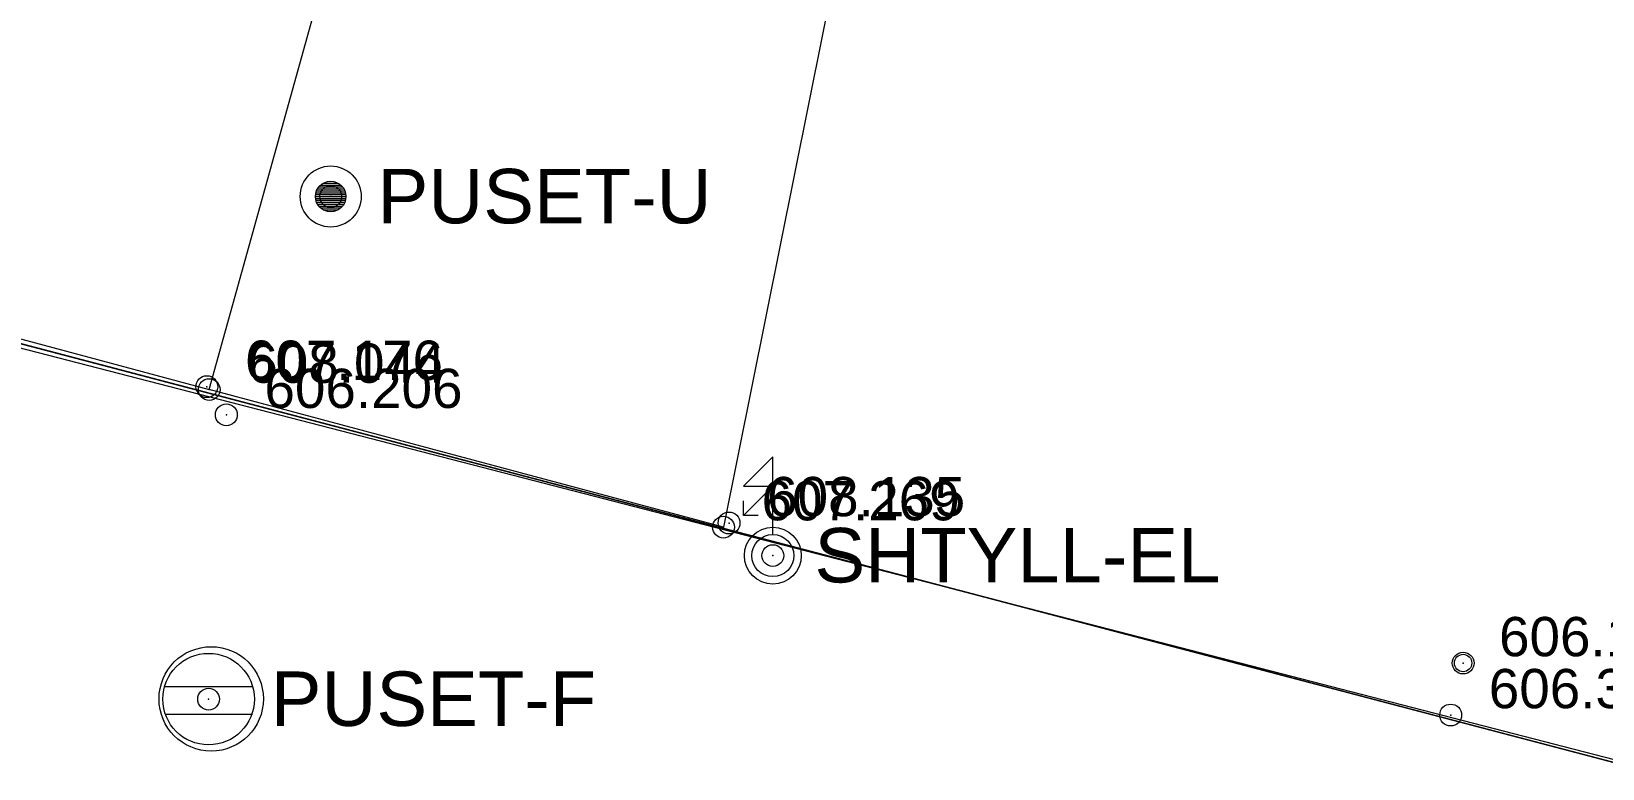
# Model space of a CAD drawing. Header units: metres. Extents: x 7508213 to 7508396, y 4696547 to 4696848.
# Drawn here: x 7508319.71 to 7508334.14, y 4696761.83 to 4696768.6 of the extents above; entities that cross this region are included whole.
import ezdxf

# ---------------------------------------------------------------- set-up
doc = ezdxf.new("R2010")
doc.units = ezdxf.units.M
doc.header["$PDMODE"] = 32
doc.header["$PDSIZE"] = 0.2
for name, color, linetype, lineweight, true_color in [('garazha', 7, 'Continuous', 0, 0x68589d), ('garazha pikat', 7, 'Continuous', 0, 0x68589d), ('muri pikat', 7, 'Continuous', 0, 0x874536)]:
    doc.layers.add(name, color=color, linetype=linetype, lineweight=lineweight, true_color=true_color)
for name, color, linetype, lineweight in [('kyqje ujselles', 5, 'Continuous', 0), ('Matjet', 210, 'Continuous', 0), ('Parc-Re', 7, 'Continuous', 0), ('Puset fekali', 30, 'Continuous', 0), ('rruge', 31, 'Continuous', 0), ('rruge pikat', 31, 'Continuous', 0), ('Shtyll elektrike', 7, 'Continuous', 0)]:
    doc.layers.add(name, color=color, linetype=linetype, lineweight=lineweight)
doc.styles.get("Standard").update_dxf_attribs({"font": 'arial.ttf'})

# ---------------------------------------------------------------- blocks, each defined once
blk = doc.blocks.new('*U58')
at = {"color": 0, "linetype": 'ByBlock', "lineweight": -2, "transparency": 16777216}
blk.add_line((0, 0), (0, 0), dxfattribs=at)
blk.add_circle((0, 0), 0.5, dxfattribs=at)
blk = doc.blocks.new('*U959', base_point=(7508326.118, 4696764.086, 608.135))
at = {"layer": 'garazha pikat', "linetype": 'ByBlock', "insert": (7508326.468, 4696764.326, 608.135), "char_height": 0.36, "attachment_point": 4}
blk.add_mtext('{\\C256;608.135}', dxfattribs=at)
blk = doc.blocks.new('*U960', base_point=(7508326.118, 4696764.086, 608.135))
at = {"layer": 'garazha pikat', "linetype": 'ByBlock', "lineweight": -2}
blk.add_blockref('*U959', (7508326.118, 4696764.086, 608.135), dxfattribs=at)
blk = doc.blocks.new('*U961', base_point=(7508326.118, 4696764.086, 608.135))
at = {"layer": 'garazha pikat', "linetype": 'ByBlock', "lineweight": -2}
blk.add_blockref('*U960', (7508326.118, 4696764.086, 608.135), dxfattribs=at)
at = {"layer": 'garazha pikat', "linetype": 'ByBlock', "lineweight": -2, "xscale": 0.1999999960000001, "yscale": 0.1999999960000001, "zscale": 0.1999999960000001}
blk.add_blockref('*U58', (7508326.118, 4696764.086, 608.135), dxfattribs=at)
blk = doc.blocks.new('*U962', base_point=(7508321.347, 4696765.31, 608.044))
at = {"layer": 'garazha pikat', "linetype": 'ByBlock', "insert": (7508321.697, 4696765.55, 608.044), "char_height": 0.36, "attachment_point": 4}
blk.add_mtext('{\\C256;608.044}', dxfattribs=at)
blk = doc.blocks.new('*U963', base_point=(7508321.347, 4696765.31, 608.044))
at = {"layer": 'garazha pikat', "linetype": 'ByBlock', "lineweight": -2}
blk.add_blockref('*U962', (7508321.347, 4696765.31, 608.044), dxfattribs=at)
blk = doc.blocks.new('*U964', base_point=(7508321.347, 4696765.31, 608.044))
at = {"layer": 'garazha pikat', "linetype": 'ByBlock', "lineweight": -2}
blk.add_blockref('*U963', (7508321.347, 4696765.31, 608.044), dxfattribs=at)
at = {"layer": 'garazha pikat', "linetype": 'ByBlock', "lineweight": -2, "xscale": 0.1999999960000001, "yscale": 0.1999999960000001, "zscale": 0.1999999960000001}
blk.add_blockref('*U58', (7508321.347, 4696765.31, 608.044), dxfattribs=at)
blk = doc.blocks.new('Settling Basin - PK ujrat e zeza')
at = {"color": 21, "lineweight": 0, "flags": 128}
for points in [[(-0.949, 0.274), (0.962, 0.274)], [(-0.946, -0.326), (0.961, -0.326)]]:
    blk.add_lwpolyline(points, dxfattribs=at)
at = {"color": 21, "lineweight": 0}
blk.add_circle((0, 0), 1, dxfattribs=at)
blk = doc.blocks.new('Puset_Kan_Atmosferik')
blk.add_blockref('Settling Basin - PK ujrat e zeza', (0, 0))
blk = doc.blocks.new('*U974', base_point=(7508321.341, 4696762.47, 606.16))
at = {"layer": 'Puset fekali', "linetype": 'ByBlock', "insert": (7508321.911, 4696762.47, 606.16), "char_height": 0.5, "attachment_point": 4}
blk.add_mtext('PUSET-F', dxfattribs=at)
blk = doc.blocks.new('*U975', base_point=(7508321.341, 4696762.47, 606.16))
at = {"layer": 'Puset fekali', "color": 0, "linetype": 'ByBlock', "lineweight": -2}
blk.add_blockref('*U974', (7508321.341, 4696762.47, 606.16), dxfattribs=at)
blk = doc.blocks.new('*U976', base_point=(7508321.341, 4696762.47, 606.16))
at = {"layer": 'Puset fekali', "color": 0, "linetype": 'ByBlock', "lineweight": -2, "xscale": 0.4199999954853257, "yscale": 0.4199999954853257, "zscale": 0.4199999954853257}
blk.add_blockref('Puset_Kan_Atmosferik', (7508321.341, 4696762.47, 606.16), dxfattribs=at)
at = {"layer": 'Puset fekali', "color": 0, "linetype": 'ByBlock', "lineweight": -2}
blk.add_blockref('*U975', (7508321.341, 4696762.47, 606.16), dxfattribs=at)
blk = doc.blocks.new('Pole electricity_ Shtyllë Elekrike Druri - tension i lartë')
at = {"color": 1, "linetype": 'ByBlock', "lineweight": 0, "flags": 128}
for points in [[(0, 0.5), (0, 2.35), (-0.7, 1.65), (0, 1.65), (-0.7, 0.95)], [(-0.35, 0.95), (-0.7, 0.95), (-0.7, 1.3)]]:
    blk.add_lwpolyline(points, dxfattribs=at)
at = {"color": 1, "linetype": 'ByBlock', "lineweight": 0}
blk.add_circle((0, 0), 0.5, dxfattribs=at)
blk = doc.blocks.new('Shtylle_Elekrike_Druri')
at = {"color": 1, "lineweight": 0}
blk.add_blockref('Pole electricity_ Shtyllë Elekrike Druri - tension i lartë', (0, 0), dxfattribs=at)
blk = doc.blocks.new('*U977', base_point=(7508326.52, 4696763.787, 606.284))
at = {"layer": 'Shtyll elektrike', "linetype": 'ByBlock', "insert": (7508326.902, 4696763.787, 606.284), "char_height": 0.5, "attachment_point": 4}
blk.add_mtext('SHTYLL-EL', dxfattribs=at)
blk = doc.blocks.new('*U978', base_point=(7508326.52, 4696763.787, 606.284))
at = {"color": 0, "linetype": 'ByBlock', "lineweight": -2}
blk.add_blockref('*U977', (7508326.52, 4696763.787, 606.284), dxfattribs=at)
blk = doc.blocks.new('*U979', base_point=(7508326.52, 4696763.787, 606.284))
at = {"color": 0, "linetype": 'ByBlock', "lineweight": -2}
blk.add_blockref('*U978', (7508326.52, 4696763.787, 606.284), dxfattribs=at)
at = {"layer": 'Shtyll elektrike', "color": 0, "linetype": 'ByBlock', "lineweight": -2, "xscale": 0.3859649109768737, "yscale": 0.3859649109768737, "zscale": 0.3859649109768737}
blk.add_blockref('Shtylle_Elekrike_Druri', (7508326.52, 4696763.787, 606.284), dxfattribs=at)
blk = doc.blocks.new('*U986', base_point=(7508321.504, 4696765.079, 606.206))
at = {"layer": 'rruge pikat', "linetype": 'ByBlock', "insert": (7508321.854, 4696765.319, 606.206), "char_height": 0.36, "attachment_point": 4}
blk.add_mtext('{\\C256;606.206}', dxfattribs=at)
blk = doc.blocks.new('*U987', base_point=(7508321.504, 4696765.079, 606.206))
at = {"layer": 'rruge pikat', "linetype": 'ByBlock', "lineweight": -2}
blk.add_blockref('*U986', (7508321.504, 4696765.079, 606.206), dxfattribs=at)
blk = doc.blocks.new('*U988', base_point=(7508321.504, 4696765.079, 606.206))
at = {"layer": 'rruge pikat', "linetype": 'ByBlock', "lineweight": -2}
blk.add_blockref('*U987', (7508321.504, 4696765.079, 606.206), dxfattribs=at)
at = {"layer": 'rruge pikat', "linetype": 'ByBlock', "lineweight": -2, "xscale": 0.1999999960000001, "yscale": 0.1999999960000001, "zscale": 0.1999999960000001}
blk.add_blockref('*U58', (7508321.504, 4696765.079, 606.206), dxfattribs=at)
blk = doc.blocks.new('*U1034', base_point=(7508332.742, 4696762.324, 606.38))
at = {"layer": 'muri pikat', "linetype": 'ByBlock', "insert": (7508333.092, 4696762.564, 606.38), "char_height": 0.36, "attachment_point": 4}
blk.add_mtext('{\\C256;606.380}', dxfattribs=at)
blk = doc.blocks.new('*U1035', base_point=(7508332.742, 4696762.324, 606.38))
at = {"layer": 'muri pikat', "linetype": 'ByBlock', "lineweight": -2}
blk.add_blockref('*U1034', (7508332.742, 4696762.324, 606.38), dxfattribs=at)
blk = doc.blocks.new('*U1036', base_point=(7508332.742, 4696762.324, 606.38))
at = {"layer": 'muri pikat', "linetype": 'ByBlock', "lineweight": -2}
blk.add_blockref('*U1035', (7508332.742, 4696762.324, 606.38), dxfattribs=at)
at = {"layer": 'muri pikat', "linetype": 'ByBlock', "lineweight": -2, "xscale": 0.1999999960000001, "yscale": 0.1999999960000001, "zscale": 0.1999999960000001}
blk.add_blockref('*U58', (7508332.742, 4696762.324, 606.38), dxfattribs=at)
blk = doc.blocks.new('*U1121', base_point=(7508332.856, 4696762.801, 606.166))
at = {"layer": 'Matjet', "linetype": 'ByBlock', "insert": (7508333.186, 4696763.041, 606.166), "char_height": 0.36, "attachment_point": 4}
blk.add_mtext('606.166', dxfattribs=at)
blk = doc.blocks.new('*U1122', base_point=(7508332.856, 4696762.801, 606.166))
at = {"layer": 'Matjet', "linetype": 'ByBlock', "lineweight": -2}
blk.add_blockref('*U1121', (7508332.856, 4696762.801, 606.166), dxfattribs=at)
blk = doc.blocks.new('*U1123', base_point=(7508332.856, 4696762.801, 606.166))
at = {"layer": 'Matjet', "linetype": 'ByBlock', "lineweight": -2}
blk.add_blockref('*U1122', (7508332.856, 4696762.801, 606.166), dxfattribs=at)
at = {"layer": 'Matjet', "linetype": 'ByBlock', "lineweight": -2, "xscale": 0.1599999968, "yscale": 0.1599999968, "zscale": 0.1599999968}
blk.add_blockref('*U58', (7508332.856, 4696762.801, 606.166), dxfattribs=at)
blk = doc.blocks.new('*U1655', base_point=(7508321.325, 4696765.337, 607.176))
at = {"layer": 'garazha pikat', "linetype": 'ByBlock', "insert": (7508321.675, 4696765.577, 607.176), "char_height": 0.36, "attachment_point": 4}
blk.add_mtext('{\\C256;607.176}', dxfattribs=at)
blk = doc.blocks.new('*U1656', base_point=(7508321.325, 4696765.337, 607.176))
at = {"layer": 'garazha pikat', "linetype": 'ByBlock', "lineweight": -2}
blk.add_blockref('*U1655', (7508321.325, 4696765.337, 607.176), dxfattribs=at)
blk = doc.blocks.new('*U1657', base_point=(7508321.325, 4696765.337, 607.176))
at = {"layer": 'garazha pikat', "linetype": 'ByBlock', "lineweight": -2}
blk.add_blockref('*U1656', (7508321.325, 4696765.337, 607.176), dxfattribs=at)
at = {"layer": 'garazha pikat', "linetype": 'ByBlock', "lineweight": -2, "xscale": 0.1999999960000001, "yscale": 0.1999999960000001, "zscale": 0.1999999960000001}
blk.add_blockref('*U58', (7508321.325, 4696765.337, 607.176), dxfattribs=at)
blk = doc.blocks.new('*U1658', base_point=(7508326.067, 4696764.048, 607.269))
at = {"layer": 'garazha pikat', "linetype": 'ByBlock', "insert": (7508326.417, 4696764.288, 607.269), "char_height": 0.36, "attachment_point": 4}
blk.add_mtext('{\\C256;607.269}', dxfattribs=at)
blk = doc.blocks.new('*U1659', base_point=(7508326.067, 4696764.048, 607.269))
at = {"layer": 'garazha pikat', "linetype": 'ByBlock', "lineweight": -2}
blk.add_blockref('*U1658', (7508326.067, 4696764.048, 607.269), dxfattribs=at)
blk = doc.blocks.new('*U1660', base_point=(7508326.067, 4696764.048, 607.269))
at = {"layer": 'garazha pikat', "linetype": 'ByBlock', "lineweight": -2}
blk.add_blockref('*U1659', (7508326.067, 4696764.048, 607.269), dxfattribs=at)
at = {"layer": 'garazha pikat', "linetype": 'ByBlock', "lineweight": -2, "xscale": 0.1999999960000001, "yscale": 0.1999999960000001, "zscale": 0.1999999960000001}
blk.add_blockref('*U58', (7508326.067, 4696764.048, 607.269), dxfattribs=at)
blk = doc.blocks.new('*X15')
for p, q in [((69.585, 22.938), (69.915, 22.938)), ((69.629, 22.969), (69.871, 22.969)), ((69.5, 22.75), (70, 22.75)), ((69.502, 22.781), (69.998, 22.781)), ((69.502, 22.719), (69.998, 22.719)), ((69.508, 22.812), (69.992, 22.812)), ((69.508, 22.688), (69.992, 22.688)), ((69.518, 22.844), (69.982, 22.844)), ((69.533, 22.875), (69.967, 22.875)), ((69.555, 22.906), (69.945, 22.906)), ((69.518, 22.656), (69.982, 22.656)), ((69.533, 22.625), (69.967, 22.625)), ((69.555, 22.594), (69.945, 22.594)), ((69.585, 22.562), (69.915, 22.562)), ((69.629, 22.531), (69.871, 22.531))]:
    blk.add_line(p, q)
blk = doc.blocks.new('Drill Hole')
at = {"color": 0, "linetype": 'ByBlock', "lineweight": -2}
for radius in [0.05, 0.025]:
    blk.add_circle((0, 0), radius, dxfattribs=at)
at = {"color": 0, "linetype": 'ByBlock', "lineweight": -2, "xscale": 0.1000000000000227, "yscale": 0.1000000000000227, "zscale": 0.1000000000000227}
blk.add_blockref('*X15', (-6.975, -2.275), dxfattribs=at)
blk = doc.blocks.new('*U1698', base_point=(7508322.462, 4696767.082, 606.362))
at = {"layer": 'kyqje ujselles', "linetype": 'ByBlock', "insert": (7508322.892, 4696767.082, 606.362), "char_height": 0.5, "attachment_point": 4}
blk.add_mtext('PUSET-U', dxfattribs=at)
blk = doc.blocks.new('*U1699', base_point=(7508322.462, 4696767.082, 606.362))
at = {"layer": 'kyqje ujselles', "color": 0, "linetype": 'ByBlock', "lineweight": -2}
blk.add_blockref('*U1698', (7508322.462, 4696767.082, 606.362), dxfattribs=at)
blk = doc.blocks.new('*U1700', base_point=(7508322.462, 4696767.082, 606.362))
at = {"layer": 'kyqje ujselles', "color": 0, "linetype": 'ByBlock', "lineweight": -2, "xscale": 5.599998880000223, "yscale": 5.599998880000223, "zscale": 5.599998880000223, "rotation": 8.537736462515939e-07}
blk.add_blockref('Drill Hole', (7508322.462, 4696767.082, 606.362), dxfattribs=at)
at = {"layer": 'kyqje ujselles', "color": 0, "linetype": 'ByBlock', "lineweight": -2}
blk.add_blockref('*U1699', (7508322.462, 4696767.082, 606.362), dxfattribs=at)

msp = doc.modelspace()

# ---------------------------------------------------------------- linework, layer by layer
at = {"layer": 'garazha', "flags": 128}
for points, elevation in [([(7508321.347, 4696765.31), (7508322.979, 4696771.182)], 605.692), ([(7508327.367, 4696770.521), (7508326.067, 4696764.048)], 609.583), ([(7508314.669, 4696767.102), (7508321.347, 4696765.31)], 605.692), ([(7508326.067, 4696764.048), (7508321.347, 4696765.31)], 607.269)]:
    msp.add_lwpolyline(points, dxfattribs=dict(at, elevation=elevation))
at = {"layer": 'garazha pikat'}
for p in [(7508321.325, 4696765.337, 607.176), (7508321.347, 4696765.31, 608.044), (7508326.067, 4696764.048, 607.269), (7508326.118, 4696764.086, 608.135)]:
    msp.add_point(p, dxfattribs=at)
at = {"layer": 'kyqje ujselles'}
msp.add_point((7508322.462, 4696767.082, 606.362), dxfattribs=at)
at = {"layer": 'Matjet'}
msp.add_point((7508332.856, 4696762.801, 606.166), dxfattribs=at)
at = {"layer": 'muri pikat'}
msp.add_point((7508332.742, 4696762.324, 606.38), dxfattribs=at)
at = {"layer": 'Parc-Re', "flags": 128}
for points in [[(7508367.048, 4696784.338), (7508352.944, 4696789.074), (7508359.635, 4696808.98), (7508321.191, 4696821.902), (7508313.783, 4696824.107), (7508302.842, 4696770.141), (7508356.17, 4696756.126), (7508360.2, 4696770.031)], [(7508259.59, 4696781.473), (7508212.93, 4696793.673), (7508212.93, 4696787.471), (7508285.846, 4696768.404), (7508339.964, 4696754.18), (7508354.499, 4696750.361), (7508356.17, 4696756.126), (7508302.842, 4696770.141), (7508281.807, 4696775.663)]]:
    msp.add_lwpolyline(points, close=True, dxfattribs=at)
at = {"layer": 'Puset fekali'}
msp.add_circle((7508321.365, 4696762.472, 606.151), 0.479, dxfattribs=at)
msp.add_point((7508321.341, 4696762.47, 606.16), dxfattribs=at)
at = {"layer": 'rruge'}
msp.add_polyline3d([(7508301.315, 4696764.754, 605.707), (7508307.17, 4696763.308, 605.817), (7508321.318, 4696759.07, 606.093), (7508331.946, 4696756.316, 606.241), (7508334.089, 4696755.746, 606.252), (7508346.129, 4696752.64, 606.477), (7508350.233, 4696751.594, 606.554), (7508355.087, 4696750.281, 606.852), (7508359.496, 4696747.701, 606.948), (7508361.849, 4696755.775, 606.892), (7508356.818, 4696756.054, 606.713), (7508341.389, 4696760.069, 606.234), (7508314.576, 4696766.99, 606.224), (7508302.854, 4696770.15, 605.78)], close=True, dxfattribs=at)
at = {"layer": 'rruge pikat'}
msp.add_point((7508321.504, 4696765.079, 606.206), dxfattribs=at)
at = {"layer": 'Shtyll elektrike'}
msp.add_circle((7508326.52, 4696763.787, 606.284), 0.261, dxfattribs=at)
msp.add_point((7508326.52, 4696763.787, 606.284), dxfattribs=at)

# ---------------------------------------------------------------- block references
at = {"layer": 'garazha pikat'}
for name, p in [('*U1657', (7508321.325, 4696765.337, 607.176)), ('*U964', (7508321.347, 4696765.31, 608.044)), ('*U961', (7508326.118, 4696764.086, 608.135)), ('*U1660', (7508326.067, 4696764.048, 607.269))]:
    msp.add_blockref(name, p, dxfattribs=at)
at = {"layer": 'kyqje ujselles'}
msp.add_blockref('*U1700', (7508322.462, 4696767.082, 606.362), dxfattribs=at)
at = {"layer": 'Matjet'}
msp.add_blockref('*U1123', (7508332.856, 4696762.801, 606.166), dxfattribs=at)
at = {"layer": 'muri pikat'}
msp.add_blockref('*U1036', (7508332.742, 4696762.324, 606.38), dxfattribs=at)
at = {"layer": 'Puset fekali'}
msp.add_blockref('*U976', (7508321.341, 4696762.47, 606.16), dxfattribs=at)
at = {"layer": 'rruge pikat'}
msp.add_blockref('*U988', (7508321.504, 4696765.079, 606.206), dxfattribs=at)
at = {"layer": 'Shtyll elektrike'}
msp.add_blockref('*U979', (7508326.52, 4696763.787, 606.284), dxfattribs=at)

doc.saveas('drawing.dxf')
